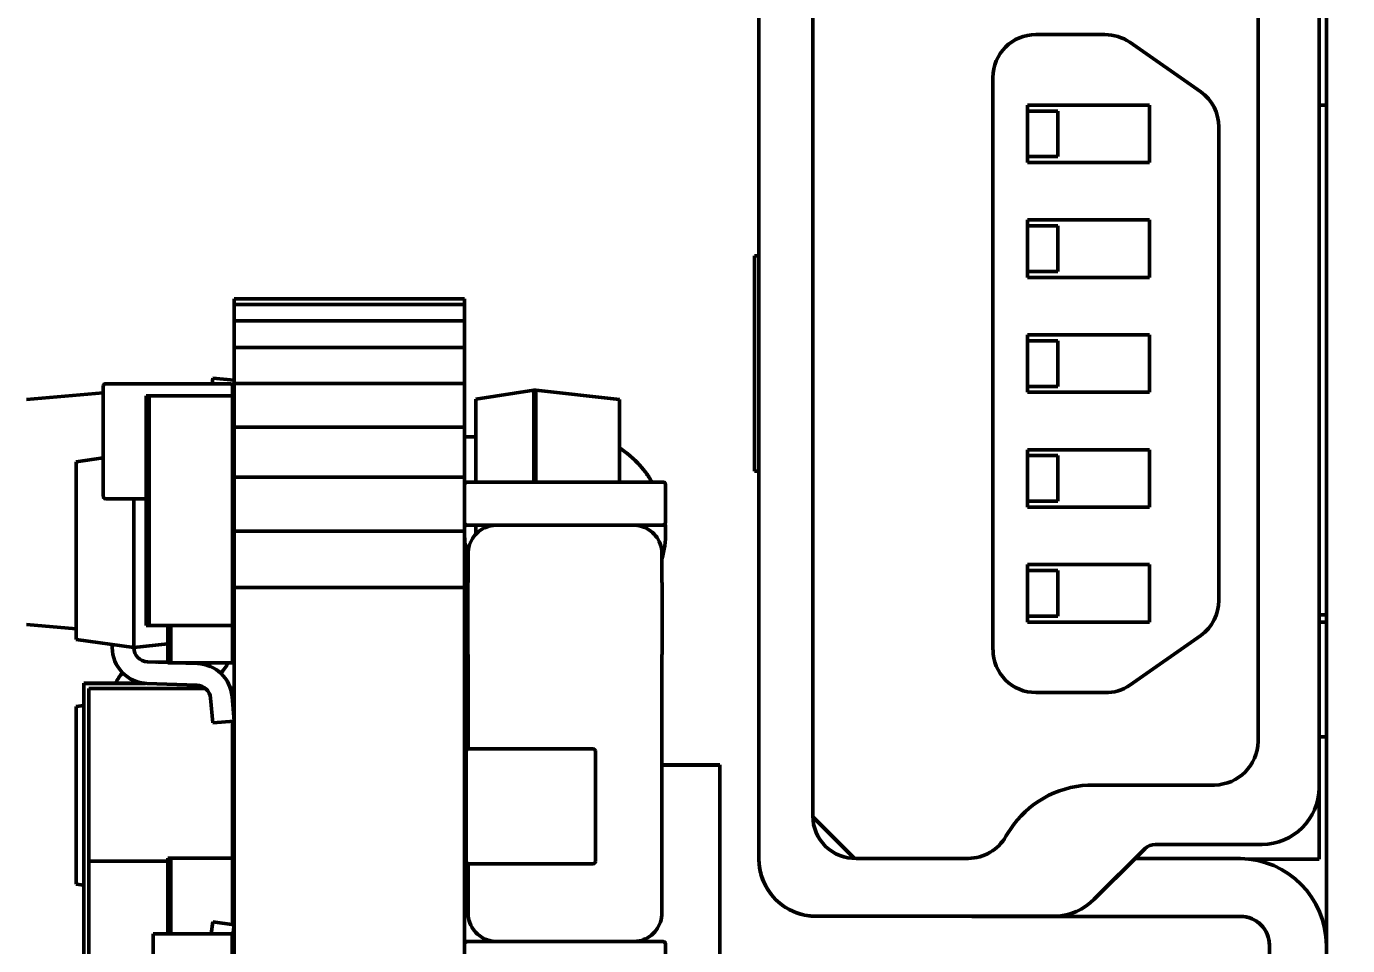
# Model space of a CAD drawing. Header units: millimetres. Extents: x 3118 to 4801, y 919 to 1849.
# Drawn here: x 3443.81 to 3453.01, y 1631.02 to 1637.43 of the extents above; entities that cross this region are included whole.
import ezdxf

# ---------------------------------------------------------------- set-up
doc = ezdxf.new("R2010")
doc.units = ezdxf.units.MM
doc.header["$LTSCALE"] = 1.8
doc.layers.add('외형선(ISO)', color=7, linetype='Continuous', lineweight=50)
doc.layers.add('치수(ISO)', color=7, linetype='Continuous', lineweight=25)
doc.styles.add('레이블 문자 (JIS)', font='')
doc.styles.get('레이블 문자 (JIS)').set_extended_font_data('Gulim')
doc.dimstyles.new('복사 대상기본값 (JIS)', dxfattribs={"dimscale": 1.5, "dimtxt": 3, "dimasz": 2, "dimexe": 1, "dimexo": 0.5, "dimgap": 0.8, "dimtad": 1, "dimdsep": 46, "dimtxsty": '레이블 문자 (JIS)', "dimblk": 'Filled-1', "dimcen": 0.09, "dimdle": 10, "dimclrd": 256, "dimclre": 256, "dimclrt": 256, "dimazin": 2, "dimtfac": 0.666667, "dimtmove": 0, "dimatfit": 3, "dimldrblk": 'OPEN', "dimfxl": 1, "dimtolj": 1, "dimtzin": 0, "dimlwd": -1, "dimlwe": -1, "dimarcsym": 0})

# ---------------------------------------------------------------- blocks, each defined once
blk = doc.blocks.new('Filled-1')
at = {"color": 0}
for p, q in [((0, 0), (-1, 0.1)), ((-1, 0.1), (-1, -0.1)), ((-1, 0), (0, 0)), ((-1, -0.1), (0, 0))]:
    blk.add_line(p, q, dxfattribs=at)
at = {"color": 0, "flags": 128}
blk.add_lwpolyline([(-1, -0.1), (0, 0), (-1, 0.1), (-1, -0.1)], dxfattribs=at)
at = {"color": 0}
blk.add_solid([(-1, -0.1), (0, 0), (-1, 0.1), (-1, -0.1)], dxfattribs=at)
blk = doc.blocks.new('*D656')
at = {"layer": 'Defpoints', "color": 0}
for p in [(3533.4595, 1664.3273), (3308.4595, 1639.3273), (3533.4595, 1631.3273)]:
    blk.add_point(p, dxfattribs=at)
at = {"layer": '치수(ISO)'}
for p, q in [((3308.4595, 1640.0773), (3308.4595, 1665.8273)), ((3533.4595, 1632.0773), (3533.4595, 1665.8273)), ((3311.4595, 1664.3273), (3530.4595, 1664.3273))]:
    blk.add_line(p, q, dxfattribs=at)
at = {"layer": '치수(ISO)', "linetype": 'ByBlock', "xscale": 3, "yscale": 3, "zscale": 3, "rotation": 180}
blk.add_blockref('Filled-1', (3308.4595, 1664.3273), dxfattribs=at)
at = {"layer": '치수(ISO)', "linetype": 'ByBlock', "xscale": 3, "yscale": 3, "zscale": 3}
blk.add_blockref('Filled-1', (3533.4595, 1664.3273), dxfattribs=at)
at = {"layer": '치수(ISO)', "insert": (3420.9795, 1682.7067), "char_height": 15, "attachment_point": 2, "style": '레이블 문자 (JIS)'}
blk.add_mtext('\\A1;225', dxfattribs=at)
blk = doc.blocks.new('_Open')
at = {"color": 0, "linetype": 'ByBlock', "lineweight": -2}
for p, q in [((-1, 0.1667), (0, 0)), ((-1, -0.1667), (0, 0)), ((0, 0), (-1, 0))]:
    blk.add_line(p, q, dxfattribs=at)

msp = doc.modelspace()

# ---------------------------------------------------------------- linework, layer by layer
at = {"layer": '외형선(ISO)'}
for p, q in [((3452.8595, 1631.0256), (3452.8595, 1640.5273)), ((3448.9095, 1631.6283), (3448.9095, 1638.5266)), ((3452.8105, 1631.6274), (3452.8105, 1638.5274)), ((3449.2845, 1631.9272), (3449.2845, 1638.2276)), ((3452.8095, 1638.0303), (3452.8095, 1632.1246)), ((3452.3845, 1637.7098), (3452.3845, 1632.4451)), ((3451.3186, 1637.3681), (3450.8363, 1637.3681)), ((3451.9857, 1636.9702), (3451.4914, 1637.3158)), ((3450.5389, 1637.0708), (3450.5389, 1637.0708)), ((3450.5389, 1637.0707), (3450.5389, 1633.0841)), ((3450.7795, 1636.8774), (3451.6295, 1636.8774)), ((3450.7795, 1636.4774), (3450.7795, 1636.8774)), ((3450.7795, 1636.8774), (3451.6295, 1636.8774)), ((3451.6295, 1636.8774), (3451.6295, 1636.4774)), ((3452.8595, 1636.8773), (3452.8105, 1636.8773)), ((3450.9895, 1636.8362), (3450.7795, 1636.8362)), ((3450.9895, 1636.8362), (3450.9895, 1636.5187)), ((3452.1103, 1636.7264), (3452.1103, 1636.7263)), ((3452.1103, 1633.4297), (3452.1103, 1636.7251)), ((3450.9895, 1636.5187), (3450.7795, 1636.5187)), ((3450.9895, 1636.5186), (3450.7795, 1636.5186)), ((3450.9895, 1636.5187), (3450.9895, 1636.5186)), ((3451.6295, 1636.4774), (3450.7795, 1636.4774)), ((3450.7795, 1635.6774), (3450.7795, 1636.0774)), ((3450.7795, 1636.0774), (3451.6295, 1636.0774)), ((3450.7795, 1636.0774), (3451.6295, 1636.0774)), ((3451.6295, 1636.0774), (3451.6295, 1635.6774)), ((3450.9895, 1636.0362), (3450.7795, 1636.0362)), ((3450.9895, 1636.0362), (3450.9895, 1635.7187)), ((3448.9095, 1635.8274), (3448.8795, 1635.8274)), ((3448.8795, 1635.8274), (3448.8795, 1634.3274)), ((3450.9895, 1635.7187), (3450.7795, 1635.7187)), ((3450.9895, 1635.7186), (3450.7795, 1635.7186)), ((3451.6295, 1635.6774), (3450.7795, 1635.6774)), ((3450.9895, 1635.7187), (3450.9895, 1635.7186)), ((3446.8595, 1635.5273), (3445.2569, 1635.5273)), ((3445.2569, 1635.4886), (3445.2569, 1635.5273)), ((3446.8595, 1635.4886), (3446.8595, 1635.5273)), ((3446.8595, 1635.4886), (3445.2569, 1635.4886)), ((3445.2569, 1635.3741), (3445.2569, 1635.4886)), ((3446.8595, 1635.3741), (3446.8595, 1635.4886)), ((3446.8595, 1635.3741), (3445.2569, 1635.3741)), ((3445.2569, 1635.1883), (3445.2569, 1635.3741)), ((3446.8595, 1635.1883), (3446.8595, 1635.3741)), ((3450.7795, 1634.8774), (3450.7795, 1635.2774)), ((3450.7795, 1635.2774), (3451.6295, 1635.2774)), ((3450.7795, 1635.2774), (3451.6295, 1635.2774)), ((3450.9895, 1635.2362), (3450.7795, 1635.2362)), ((3450.9895, 1635.2362), (3450.9895, 1634.9187)), ((3451.6295, 1635.2774), (3451.6295, 1634.8774)), ((3446.8595, 1635.1883), (3445.2569, 1635.1883)), ((3445.2569, 1634.9384), (3445.2569, 1635.1883)), ((3446.8595, 1634.9384), (3446.8595, 1635.1883)), ((3445.1041, 1634.9368), (3445.1075, 1634.975)), ((3445.1074, 1634.9752), (3445.1075, 1634.9752)), ((3445.1074, 1634.9751), (3445.1075, 1634.9751)), ((3445.1075, 1634.9753), (3445.2569, 1634.9622)), ((3445.1075, 1634.9753), (3445.1075, 1634.9752)), ((3445.1075, 1634.9752), (3445.2569, 1634.9621)), ((3445.1075, 1634.9752), (3445.1075, 1634.9751)), ((3445.1075, 1634.9752), (3445.2569, 1634.9622)), ((3445.1075, 1634.9751), (3445.2569, 1634.962)), ((3445.1075, 1634.9751), (3445.1075, 1634.975)), ((3445.1075, 1634.9751), (3445.2569, 1634.9621)), ((3445.1075, 1634.975), (3445.2569, 1634.9619)), ((3445.2569, 1634.9619), (3445.2447, 1634.8226)), ((3445.2569, 1634.9622), (3445.2569, 1634.9621)), ((3445.2569, 1634.9621), (3445.2569, 1634.962)), ((3444.3447, 1634.8747), (3443.8099, 1634.8279)), ((3444.3447, 1634.9208), (3444.3447, 1634.9206)), ((3444.3447, 1634.1525), (3444.3447, 1634.9205)), ((3445.2287, 1634.9368), (3444.3607, 1634.9368)), ((3444.3607, 1634.9368), (3445.2287, 1634.9368)), ((3444.3607, 1634.9368), (3444.3607, 1634.9368)), ((3444.3607, 1634.9366), (3445.2287, 1634.9366)), ((3444.3607, 1634.9365), (3444.3607, 1634.9366)), ((3444.6446, 1634.8537), (3444.6642, 1634.8537)), ((3444.6446, 1634.8532), (3444.6446, 1634.8537)), ((3444.6642, 1634.8532), (3444.6446, 1634.8532)), ((3444.6446, 1634.8532), (3444.6446, 1633.2532)), ((3445.2446, 1634.8538), (3444.6642, 1634.8538)), ((3444.6642, 1634.8538), (3444.6642, 1634.8537)), ((3444.6642, 1634.8531), (3444.6642, 1634.8532)), ((3445.2446, 1634.8531), (3444.6642, 1634.8531)), ((3444.6642, 1633.2531), (3444.6642, 1634.8531)), ((3445.2446, 1634.8537), (3445.225, 1634.8537)), ((3445.225, 1634.8537), (3445.225, 1634.8532)), ((3445.2446, 1634.8532), (3445.225, 1634.8532)), ((3445.2287, 1634.9368), (3445.2287, 1634.9368)), ((3445.2287, 1634.9366), (3445.2287, 1634.9365)), ((3445.2446, 1634.8537), (3445.2446, 1634.8538)), ((3445.2446, 1634.8537), (3445.2446, 1634.8532)), ((3445.2446, 1634.8531), (3445.2446, 1634.8532)), ((3445.2446, 1633.2531), (3445.2446, 1634.8531)), ((3445.2447, 1634.9206), (3445.2447, 1634.9208)), ((3445.2447, 1634.9205), (3445.2447, 1634.1525)), ((3446.8595, 1634.9384), (3445.2569, 1634.9384)), ((3445.2569, 1634.6338), (3445.2569, 1634.9384)), ((3446.8595, 1634.6338), (3446.8595, 1634.9384)), ((3446.9395, 1634.8303), (3447.3424, 1634.8924)), ((3447.3424, 1634.8922), (3446.9395, 1634.8301)), ((3447.3556, 1634.8924), (3447.3424, 1634.8924)), ((3447.3424, 1634.8922), (3447.3424, 1634.8924)), ((3447.3424, 1634.2527), (3447.3424, 1634.8922)), ((3447.3424, 1634.8922), (3447.3556, 1634.8922)), ((3447.3556, 1634.8922), (3447.3556, 1634.8924)), ((3447.3556, 1634.8924), (3447.9395, 1634.828)), ((3447.3556, 1634.2527), (3447.3556, 1634.8922)), ((3447.9395, 1634.8278), (3447.3556, 1634.8922)), ((3450.9895, 1634.9187), (3450.7795, 1634.9187)), ((3450.9895, 1634.9186), (3450.7795, 1634.9186)), ((3451.6295, 1634.8774), (3450.7795, 1634.8774)), ((3450.9895, 1634.9187), (3450.9895, 1634.9186)), ((3446.9395, 1634.8301), (3446.9395, 1634.8303)), ((3446.9395, 1634.2526), (3446.9395, 1634.8301)), ((3447.9395, 1634.828), (3447.9395, 1634.8278)), ((3447.9395, 1634.8278), (3447.9395, 1634.2526)), ((3446.8595, 1634.6338), (3445.2569, 1634.6338)), ((3445.2569, 1634.2863), (3445.2569, 1634.6338)), ((3446.8595, 1634.2863), (3446.8595, 1634.6338)), ((3446.9395, 1634.5676), (3446.8595, 1634.5676)), ((3444.1569, 1634.3941), (3444.3447, 1634.4205)), ((3444.3447, 1634.4201), (3444.1569, 1634.3937)), ((3444.1569, 1634.3937), (3444.1569, 1634.3941)), ((3444.1569, 1633.1562), (3444.1569, 1634.3937)), ((3450.7795, 1634.0774), (3450.7795, 1634.4774)), ((3450.7795, 1634.4774), (3451.6295, 1634.4774)), ((3450.7795, 1634.4774), (3451.6295, 1634.4774)), ((3450.9895, 1634.4362), (3450.7795, 1634.4362)), ((3450.9895, 1634.4362), (3450.9895, 1634.1187)), ((3451.6295, 1634.4774), (3451.6295, 1634.0774)), ((3448.8795, 1634.3274), (3448.9095, 1634.3274)), ((3448.8795, 1634.3273), (3448.8795, 1634.3274)), ((3448.9095, 1634.3273), (3448.8795, 1634.3273)), ((3446.8595, 1634.2863), (3445.2569, 1634.2863)), ((3445.2569, 1633.9093), (3445.2569, 1634.2863)), ((3446.8595, 1633.9093), (3446.8595, 1634.2863)), ((3448.2595, 1634.2325), (3448.2595, 1633.9725)), ((3444.6446, 1634.1365), (3444.3607, 1634.1365)), ((3444.5569, 1634.1365), (3444.5569, 1633.0999)), ((3450.9895, 1634.1187), (3450.7795, 1634.1187)), ((3450.9895, 1634.1186), (3450.7795, 1634.1186)), ((3450.9895, 1634.1187), (3450.9895, 1634.1186)), ((3451.6295, 1634.0774), (3450.7795, 1634.0774)), ((3446.9395, 1633.8903), (3446.9395, 1633.9525)), ((3446.8595, 1633.9093), (3445.2569, 1633.9093)), ((3445.2569, 1633.5172), (3445.2569, 1633.9093)), ((3446.8595, 1633.5172), (3446.8595, 1633.9093)), ((3448.2595, 1633.9013), (3448.2595, 1633.9013)), ((3448.2595, 1633.9007), (3448.2595, 1633.9007)), ((3446.8845, 1633.7525), (3446.8845, 1633.5525)), ((3448.2345, 1633.7525), (3448.2345, 1633.5525)), ((3450.7795, 1633.2774), (3450.7795, 1633.6774)), ((3450.7795, 1633.6774), (3451.6295, 1633.6774)), ((3450.7795, 1633.6774), (3451.6295, 1633.6774)), ((3451.6295, 1633.6774), (3451.6295, 1633.2774)), ((3446.8595, 1633.6171), (3446.8845, 1633.6171)), ((3450.9895, 1633.6362), (3450.7795, 1633.6362)), ((3450.9895, 1633.6362), (3450.9895, 1633.3187)), ((3446.8595, 1633.5172), (3445.2569, 1633.5172)), ((3445.2569, 1628.6373), (3445.2569, 1633.5172)), ((3446.8595, 1628.6373), (3446.8595, 1633.5172)), ((3446.884, 1633.5525), (3446.884, 1633.0525)), ((3448.235, 1633.5525), (3448.235, 1633.0525)), ((3452.1103, 1633.4284), (3452.1103, 1633.4284)), ((3450.9895, 1633.3187), (3450.7795, 1633.3187)), ((3450.9895, 1633.3186), (3450.7795, 1633.3186)), ((3450.9895, 1633.3187), (3450.9895, 1633.3186)), ((3452.8105, 1633.3273), (3452.8595, 1633.3273)), ((3444.1569, 1633.2294), (3443.8099, 1633.2598)), ((3444.6642, 1633.2532), (3444.6446, 1633.2532)), ((3445.2446, 1633.2531), (3444.6642, 1633.2531)), ((3444.7946, 1632.9937), (3444.7946, 1633.2531)), ((3444.8142, 1632.9937), (3444.8142, 1633.2531)), ((3445.2446, 1633.2593), (3445.2569, 1633.2582)), ((3445.2446, 1633.2592), (3445.2569, 1633.2581)), ((3445.2446, 1633.2592), (3445.2569, 1633.2582)), ((3445.2446, 1633.2591), (3445.2569, 1633.258)), ((3445.2446, 1633.2591), (3445.2569, 1633.258)), ((3445.2446, 1633.259), (3445.2569, 1633.2579)), ((3445.2569, 1633.2579), (3445.2446, 1633.1176)), ((3445.2446, 1632.9937), (3445.2446, 1633.2531)), ((3445.2569, 1633.2582), (3445.2569, 1633.2581)), ((3445.2569, 1633.258), (3445.2569, 1633.258)), ((3451.6295, 1633.2774), (3450.7795, 1633.2774)), ((3452.8595, 1633.2773), (3452.8105, 1633.2773)), ((3444.5569, 1633.0999), (3444.1569, 1633.1562)), ((3444.4069, 1633.1), (3444.4069, 1633.121)), ((3444.5569, 1633.0999), (3444.7946, 1633.1249)), ((3446.8595, 1633.1671), (3446.884, 1633.1671)), ((3451.9857, 1633.1846), (3451.4914, 1632.839)), ((3451.4914, 1632.839), (3451.9857, 1633.1846)), ((3451.9857, 1633.1846), (3451.9857, 1633.1846)), ((3446.8845, 1632.3941), (3446.8845, 1633.0525)), ((3448.2345, 1631.2525), (3448.2345, 1633.0525)), ((3450.5389, 1633.0841), (3450.5389, 1633.084)), ((3444.6534, 1633.0004), (3444.7946, 1632.9954)), ((3444.6534, 1633.0003), (3444.7946, 1632.9954)), ((3444.6534, 1633.0002), (3444.7946, 1632.9953)), ((3444.6534, 1633.0002), (3444.7946, 1632.9953)), ((3444.6534, 1633.0001), (3444.7946, 1632.9951)), ((3444.6534, 1633.0001), (3444.7946, 1632.9952)), ((3444.7112, 1632.9983), (3444.7946, 1633.0013)), ((3444.712, 1632.9983), (3444.7946, 1633.0012)), ((3444.713, 1632.9983), (3444.7946, 1633.0011)), ((3444.7138, 1632.9983), (3444.7946, 1633.0011)), ((3444.7147, 1632.9982), (3444.7946, 1633.001)), ((3444.7155, 1632.9982), (3444.7946, 1633.001)), ((3444.7946, 1632.9937), (3444.8142, 1632.9937)), ((3445.2446, 1632.9937), (3444.8142, 1632.9937)), ((3444.8359, 1632.9937), (3445.0015, 1632.9879)), ((3444.8375, 1632.9937), (3445.0015, 1632.988)), ((3444.8394, 1632.9937), (3445.0015, 1632.988)), ((3444.8411, 1632.9937), (3445.0015, 1632.9881)), ((3444.843, 1632.9937), (3445.0015, 1632.9882)), ((3444.8446, 1632.9937), (3445.0015, 1632.9882)), ((3444.2097, 1632.8506), (3444.2097, 1632.8512)), ((3444.6391, 1632.8506), (3444.2097, 1632.8506)), ((3444.2097, 1632.8506), (3444.2097, 1629.3706)), ((3444.2098, 1632.8513), (3444.6319, 1632.8513)), ((3444.2098, 1632.8513), (3444.2098, 1632.8512)), ((3444.9963, 1632.838), (3444.6482, 1632.8502)), ((3451.4914, 1632.839), (3451.4914, 1632.839)), ((3444.2447, 1632.8156), (3444.2447, 1632.8155)), ((3445.0559, 1632.8156), (3444.2447, 1632.8156)), ((3444.2447, 1632.8155), (3444.2447, 1631.6133)), ((3445.0561, 1632.8155), (3444.2447, 1632.8155)), ((3445.1075, 1632.575), (3445.0924, 1632.7468)), ((3445.2447, 1632.8164), (3445.2303, 1632.8164)), ((3445.2304, 1632.8163), (3445.2447, 1632.8163)), ((3445.2306, 1632.8156), (3445.2447, 1632.8156)), ((3445.2447, 1632.8155), (3445.2306, 1632.8155)), ((3445.2419, 1632.7601), (3445.2419, 1632.7601)), ((3445.2419, 1632.7601), (3445.2419, 1632.76)), ((3445.2419, 1632.76), (3445.2419, 1632.76)), ((3445.2419, 1632.76), (3445.2419, 1632.7599)), ((3445.2419, 1632.7599), (3445.2419, 1632.7598)), ((3445.2419, 1632.7598), (3445.2569, 1632.5881)), ((3445.2447, 1632.8164), (3445.2447, 1632.8163)), ((3445.2447, 1632.8163), (3445.2447, 1632.8156)), ((3445.2447, 1632.8156), (3445.2447, 1632.8155)), ((3445.2447, 1632.8155), (3445.2447, 1632.7277)), ((3450.8363, 1632.7867), (3450.8363, 1632.7867)), ((3451.3186, 1632.7867), (3450.8363, 1632.7867)), ((3450.8363, 1632.7867), (3451.3186, 1632.7867)), ((3451.3186, 1632.7867), (3451.3186, 1632.7867)), ((3444.1569, 1632.6901), (3444.2097, 1632.6975)), ((3444.2097, 1632.6972), (3444.1569, 1632.6897)), ((3444.1569, 1632.6897), (3444.1569, 1632.6901)), ((3444.1569, 1631.4522), (3444.1569, 1632.6897)), ((3446.8595, 1632.6676), (3446.8845, 1632.6676)), ((3445.2569, 1632.5881), (3445.1075, 1632.575)), ((3445.2447, 1632.587), (3445.2447, 1631.6133)), ((3445.2569, 1632.5883), (3445.2569, 1632.5883)), ((3445.2569, 1632.5882), (3445.2569, 1632.5882)), ((3452.8595, 1632.4773), (3452.8105, 1632.4773)), ((3446.8717, 1632.3784), (3446.8717, 1632.3782)), ((3446.8717, 1631.6102), (3446.8717, 1632.3782)), ((3446.8877, 1632.3944), (3446.8877, 1632.3945)), ((3447.7557, 1632.3945), (3446.8877, 1632.3945)), ((3447.7557, 1632.3944), (3446.8877, 1632.3944)), ((3446.8877, 1632.3942), (3447.7557, 1632.3942)), ((3446.8877, 1632.3942), (3446.8877, 1632.3942)), ((3447.7557, 1632.3944), (3447.7557, 1632.3945)), ((3447.7557, 1632.3942), (3447.7557, 1632.3942)), ((3447.7717, 1632.3782), (3447.7717, 1632.3784)), ((3447.7717, 1632.3782), (3447.7717, 1631.6102)), ((3448.2345, 1632.2828), (3448.4409, 1632.2827)), ((3448.6382, 1632.282), (3448.2345, 1632.282)), ((3448.6382, 1632.2827), (3448.4409, 1632.2827)), ((3448.6382, 1632.2827), (3448.6382, 1632.282)), ((3448.6382, 1628.6373), (3448.6382, 1632.282)), ((3452.0819, 1632.1424), (3451.2413, 1632.1424)), ((3452.8095, 1632.1246), (3452.8095, 1632.1246)), ((3449.2846, 1631.9222), (3449.5755, 1631.6313)), ((3449.2846, 1631.9221), (3449.5753, 1631.6313)), ((3450.6818, 1631.865), (3450.6293, 1631.786)), ((3452.4117, 1631.7288), (3451.6695, 1631.7288)), ((3451.6695, 1631.7287), (3452.4117, 1631.7287)), ((3444.8142, 1631.6339), (3444.7946, 1631.6338)), ((3444.7946, 1631.6337), (3444.7946, 1631.6338)), ((3444.7946, 1631.6337), (3444.8142, 1631.6337)), ((3444.7946, 1631.1058), (3444.7946, 1631.6337)), ((3445.2446, 1631.6339), (3444.8142, 1631.6339)), ((3444.8142, 1631.6339), (3444.8142, 1631.6339)), ((3444.8142, 1631.6336), (3444.8142, 1631.6337)), ((3445.2446, 1631.6336), (3444.8142, 1631.6336)), ((3444.8142, 1631.1058), (3444.8142, 1631.6336)), ((3445.225, 1631.6337), (3445.225, 1631.6339)), ((3445.2446, 1631.6339), (3445.225, 1631.6339)), ((3445.2446, 1631.6337), (3445.225, 1631.6337)), ((3445.2446, 1631.6337), (3445.2446, 1631.6339)), ((3445.2446, 1631.6339), (3445.2446, 1631.6339)), ((3445.2446, 1631.6336), (3445.2446, 1631.6337)), ((3445.2446, 1631.1711), (3445.2446, 1631.6336)), ((3450.367, 1631.6313), (3449.5872, 1631.6313)), ((3451.5972, 1631.7006), (3451.2435, 1631.347)), ((3451.2435, 1631.3469), (3451.5275, 1631.6309)), ((3451.5275, 1631.6309), (3451.5972, 1631.7006)), ((3451.5275, 1631.6309), (3452.261, 1631.6309)), ((3451.5972, 1631.7006), (3451.5972, 1631.7006)), ((3444.2447, 1630.6076), (3444.2447, 1631.6133)), ((3444.7946, 1631.6133), (3444.2447, 1631.6133)), ((3445.2447, 1631.6133), (3445.2446, 1631.6133)), ((3445.2447, 1631.6133), (3445.2447, 1631.1711)), ((3446.8748, 1631.5418), (3446.8748, 1631.6007)), ((3446.8748, 1631.5418), (3446.8845, 1631.5418)), ((3446.8845, 1631.2525), (3446.8845, 1631.5945)), ((3446.8877, 1631.5942), (3447.7557, 1631.5942)), ((3448.9095, 1631.6274), (3448.9095, 1631.6272)), ((3452.3185, 1631.6274), (3452.8105, 1631.6274)), ((3452.3197, 1631.6273), (3452.8105, 1631.6273)), ((3452.8105, 1631.6274), (3452.8105, 1631.6273)), ((3444.2097, 1631.4447), (3444.1569, 1631.4522)), ((3451.2435, 1631.347), (3451.2435, 1631.3469)), ((3445.0965, 1631.1058), (3445.1083, 1631.1899)), ((3445.1083, 1631.1903), (3445.2569, 1631.1694)), ((3445.1083, 1631.1902), (3445.1083, 1631.1903)), ((3445.1083, 1631.1902), (3445.2569, 1631.1693)), ((3445.1083, 1631.1901), (3445.1083, 1631.1902)), ((3445.1083, 1631.1902), (3445.2569, 1631.1694)), ((3445.1083, 1631.1902), (3445.1083, 1631.1902)), ((3445.1083, 1631.1901), (3445.2569, 1631.1692)), ((3445.1083, 1631.19), (3445.1083, 1631.1901)), ((3445.1083, 1631.19), (3445.2569, 1631.1692)), ((3445.1083, 1631.19), (3445.1083, 1631.19)), ((3445.1083, 1631.19), (3445.2569, 1631.1691)), ((3445.1083, 1631.1899), (3445.1083, 1631.19)), ((3445.1083, 1631.1899), (3445.2569, 1631.169)), ((3445.1083, 1631.1899), (3445.1083, 1631.1899)), ((3445.1083, 1631.1899), (3445.2569, 1631.169)), ((3449.3074, 1631.2284), (3450.973, 1631.2284)), ((3449.4579, 1631.2283), (3450.1395, 1631.2283)), ((3450.1395, 1631.2283), (3450.3371, 1631.2283)), ((3450.3371, 1631.2283), (3450.3371, 1631.2283)), ((3450.39, 1631.2284), (3450.39, 1631.2284)), ((3450.39, 1631.2284), (3450.973, 1631.2284)), ((3450.3914, 1631.2274), (3450.39, 1631.2284)), ((3450.39, 1631.2284), (3450.3914, 1631.2274)), ((3452.261, 1631.2274), (3450.3914, 1631.2274)), ((3450.3914, 1631.2274), (3450.3914, 1631.2274)), ((3450.3914, 1631.2274), (3452.261, 1631.2274)), ((3450.973, 1631.2284), (3450.973, 1631.2284)), ((3450.9886, 1631.2273), (3450.9886, 1631.2274)), ((3451.0389, 1631.2274), (3451.0389, 1631.2273)), ((3452.261, 1631.2273), (3451.0389, 1631.2273)), ((3451.0389, 1631.2273), (3451.2366, 1631.2272)), ((3451.2366, 1631.2272), (3452.261, 1631.2272)), ((3452.261, 1631.2274), (3452.261, 1631.2274)), ((3452.261, 1631.2273), (3452.261, 1631.2272)), ((3452.3438, 1631.2101), (3452.344, 1631.2101)), ((3444.6916, 1631.1058), (3445.2416, 1631.1058)), ((3444.6916, 1631.1054), (3444.6916, 1631.1058)), ((3445.2416, 1631.1054), (3444.6916, 1631.1054)), ((3444.6916, 1631.1054), (3444.6916, 1630.8054)), ((3445.2416, 1631.06), (3445.2569, 1631.169)), ((3445.2416, 1631.1058), (3445.2416, 1631.1054)), ((3445.2416, 1631.1054), (3445.2416, 1630.6054)), ((3445.2446, 1630.8336), (3445.2446, 1631.0816)), ((3445.2447, 1631.0822), (3445.2447, 1630.6076)), ((3445.2569, 1631.1693), (3445.2569, 1631.1693)), ((3445.2569, 1631.1692), (3445.2569, 1631.1692)), ((3445.2569, 1631.169), (3445.2569, 1631.1691)), ((3447.0382, 1631.0526), (3447.0382, 1631.058)), ((3448.2595, 1630.7725), (3448.2595, 1631.0325)), ((3452.4627, 1630.2766), (3452.4627, 1631.0256)), ((3452.8595, 1631.0256), (3452.8595, 1630.2766))]:
    msp.add_line(p, q, dxfattribs=at)
for centre, radius, start, end in [((3450.8362, 1637.0708), 0.2973, 89.97723, 180.02257), ((3451.314, 1637.0411), 0.3271, 57.15693, 89.19951), ((3451.8093, 1636.7264), 0.3009, 359.75459, 54.12434), ((3444.3607, 1634.9208), 0.016, 90, 180), ((3444.3607, 1634.9205), 0.016, 90, 180), ((3445.2287, 1634.9208), 0.016, 0, 90), ((3445.2287, 1634.9205), 0.016, 0, 90), ((3444.3607, 1634.1525), 0.016, 180, 270), ((3445.2287, 1634.1525), 0.016, 354.22246, 0), ((3451.8093, 1633.4284), 0.3009, 305.87566, 0.2457), ((3451.8093, 1633.4284), 0.3009, 305.87566, 0), ((3444.6569, 1633.1), 0.25, 180, 268), ((3444.6569, 1633.1), 0.1, 180.03259, 268), ((3444.6569, 1633.1001), 0.1, 180.06517, 268), ((3444.6569, 1633.1001), 0.1, 180.10318, 268), ((3444.6569, 1633.1002), 0.1, 180.13576, 268), ((3444.6569, 1633.1002), 0.1, 180.17376, 268), ((3444.6569, 1633.1003), 0.1, 180.20634, 268), ((3450.8363, 1633.0841), 0.2973, 179.98569, 270.01431), ((3450.8363, 1633.084), 0.2973, 180, 270.01431), ((3444.6569, 1632.7462), 0.25, 134.95567, 155.14588), ((3444.6569, 1632.7462), 0.25, 134.96643, 155.16263), ((3444.6569, 1632.7463), 0.25, 134.97565, 155.177), ((3444.6569, 1632.7461), 0.25, 134.94645, 155.13151), ((3444.6569, 1632.746), 0.25, 134.92645, 155.10038), ((3444.6569, 1632.7461), 0.25, 134.93568, 155.11475), ((3444.9928, 1632.7383), 0.25, 5, 88), ((3444.9928, 1632.7384), 0.25, 5, 88), ((3444.9928, 1632.7382), 0.25, 5, 88), ((3444.9928, 1632.7381), 0.25, 5, 88), ((3444.9928, 1632.7382), 0.25, 5, 88), ((3444.9928, 1632.7381), 0.25, 5, 88), ((3444.9928, 1633.1079), 0.25, 312.34046, 332.80645), ((3444.9928, 1632.7381), 0.1, 5, 88), ((3451.3306, 1633.0588), 0.2723, 267.46571, 306.17785), ((3451.3306, 1633.0588), 0.2723, 267.46571, 306.17785), ((3446.8877, 1632.3784), 0.016, 89.99999, 179.99999), ((3446.8877, 1632.3782), 0.016, 89.99999, 179.99999), ((3447.7557, 1632.3784), 0.016, 359.99999, 89.99999), ((3447.7557, 1632.3782), 0.016, 359.99999, 89.99999), ((3452.0744, 1632.4525), 0.3102, 271.38055, 358.6201), ((3451.2333, 1631.4557), 0.6868, 89.3322, 143.42187), ((3452.4089, 1632.1293), 0.4006, 270.39493, 359.3152), ((3452.4089, 1632.1294), 0.4006, 270.39493, 359.3152), ((3449.5803, 1631.927), 0.2958, 179.96159, 271.32584), ((3449.5803, 1631.927), 0.2958, 179.9945, 180.9273), ((3450.3628, 1631.9382), 0.3069, 270.78447, 330.2752), ((3451.6706, 1631.619), 0.1098, 90.55532, 131.94913), ((3451.6706, 1631.6189), 0.1098, 90.55532, 131.94913), ((3452.2529, 1631.0243), 0.6066, 0.12353, 89.23666), ((3446.8877, 1631.6102), 0.016, 179.99999, 269.99999), ((3447.7557, 1631.6102), 0.016, 269.99999, 359.99999), ((3449.3085, 1631.6274), 0.3989, 179.86802, 269.84328), ((3449.3085, 1631.6272), 0.3989, 196.26187, 262.47702), ((3450.955, 1631.6374), 0.4094, 272.51031, 314.81124), ((3450.955, 1631.6374), 0.4094, 272.51031, 314.81124), ((3452.2627, 1631.0273), 0.2001, 359.51237, 90.4886), ((3452.2627, 1631.0272), 0.2001, 0, 90.4886), ((3452.2627, 1631.0273), 0.2001, 0, 66.09279), ((3452.2627, 1631.0272), 0.2001, 359.51237, 66.09279)]:
    msp.add_arc(centre, radius, start, end, dxfattribs=at)
for centre, major_axis, start_param, end_param in [((3449.2622, 1631.2283), (0.1957, 0), 0, 1.337715), ((3450.688, 1631.2283), (-0.3509, 0), 5.726637, 6.276408), ((3451.6352, 1631.2273), (-0.6465, 0), 5.886064, 6.283186)]:
    msp.add_ellipse(centre, major_axis=major_axis, ratio=0.00002, start_param=start_param, end_param=end_param, dxfattribs=at)
for points in [[(3446.8595, 1634.5675), (3446.861, 1634.5675), (3446.8942, 1634.5675), (3446.9395, 1634.5675)], [(3446.8623, 1633.9625), (3446.8604, 1633.9419), (3446.8595, 1633.9213), (3446.8595, 1633.9007)], [(3446.8595, 1633.9013), (3446.8595, 1633.9217), (3446.8604, 1633.9422), (3446.8622, 1633.9625)], [(3448.2595, 1633.9007), (3448.2595, 1633.9213), (3448.2586, 1633.9419), (3448.2568, 1633.9625)], [(3448.2568, 1633.9625), (3448.2586, 1633.9422), (3448.2595, 1633.9217), (3448.2595, 1633.9013)], [(3446.8595, 1633.9007), (3446.8595, 1633.9009), (3446.8595, 1633.9011), (3446.8595, 1633.9013)], [(3446.8595, 1633.9007), (3446.8595, 1633.8381), (3446.868, 1633.7756), (3446.8845, 1633.7152)], [(3448.2595, 1633.9013), (3448.2595, 1633.9011), (3448.2595, 1633.9009), (3448.2595, 1633.9007)], [(3446.8845, 1633.6171), (3446.8695, 1633.6171), (3446.8603, 1633.6171), (3446.8595, 1633.6171)], [(3446.8845, 1632.6675), (3446.8695, 1632.6675), (3446.8603, 1632.6675), (3446.8595, 1632.6675)], [(3446.8717, 1632.2175), (3446.8644, 1632.2175), (3446.86, 1632.2175), (3446.8595, 1632.2175)]]:
    msp.add_open_spline(points, degree=3, dxfattribs=at)
for points, knots in [([(3447.9395, 1634.4892), (3447.9582, 1634.4771), (3447.9763, 1634.4641), (3448.0523, 1634.404), (3448.1034, 1634.3482), (3448.1516, 1634.275), (3448.1585, 1634.2639), (3448.165, 1634.2526)], [3.7154267, 3.7154267, 3.7154267, 3.7154267, 3.8107962, 3.8107962, 4.1307962, 4.1307962, 4.1866611, 4.1866611, 4.1866611, 4.1866611]), ([(3448.1646, 1634.2526), (3448.1514, 1634.2754), (3448.1368, 1634.2975), (3448.0764, 1634.3786), (3448.0222, 1634.4313), (3447.9539, 1634.4791), (3447.9468, 1634.4839), (3447.9395, 1634.4886)], [2.097528, 2.097528, 2.097528, 2.097528, 2.2107964, 2.2107964, 2.5307964, 2.5307964, 2.5677586, 2.5677586, 2.5677586, 2.5677586]), ([(3446.8595, 1634.2325), (3446.8595, 1634.2339), (3446.8597, 1634.2352), (3446.8604, 1634.2386), (3446.8611, 1634.2407), (3446.8633, 1634.2444), (3446.8647, 1634.2461), (3446.8678, 1634.2489), (3446.8697, 1634.2501), (3446.8726, 1634.2513), (3446.8736, 1634.2517), (3446.875, 1634.252), (3446.8755, 1634.2521), (3446.8763, 1634.2523), (3446.8766, 1634.2523), (3446.8772, 1634.2524), (3446.8775, 1634.2524), (3446.8778, 1634.2525), (3446.878, 1634.2525), (3446.8782, 1634.2525), (3446.8783, 1634.2525), (3446.8786, 1634.2525), (3446.8787, 1634.2525), (3446.8789, 1634.2525), (3446.8789, 1634.2525), (3446.8792, 1634.2525), (3446.8792, 1634.2525), (3446.8795, 1634.2525), (3446.8796, 1634.2525), (3446.8801, 1634.2525), (3446.8808, 1634.2525), (3446.8847, 1634.2526), (3446.8903, 1634.2526), (3446.916, 1634.2526), (3446.9455, 1634.2526), (3447.0234, 1634.2526), (3447.0725, 1634.2526), (3447.1842, 1634.2526), (3447.2482, 1634.2527), (3447.383, 1634.2527), (3447.4555, 1634.2527), (3447.5998, 1634.2527), (3447.6734, 1634.2527), (3447.8125, 1634.2527), (3447.8797, 1634.2527), (3447.9995, 1634.2526), (3448.0535, 1634.2526), (3448.1418, 1634.2526), (3448.1772, 1634.2526), (3448.214, 1634.2526), (3448.2237, 1634.2526), (3448.2334, 1634.2526), (3448.2358, 1634.2526), (3448.2381, 1634.2525), (3448.2387, 1634.2525), (3448.2393, 1634.2525), (3448.2394, 1634.2525), (3448.2397, 1634.2525), (3448.2397, 1634.2525), (3448.24, 1634.2525), (3448.2401, 1634.2525), (3448.2403, 1634.2525), (3448.2405, 1634.2525), (3448.2409, 1634.2525), (3448.2411, 1634.2525), (3448.2415, 1634.2524), (3448.2417, 1634.2524), (3448.2422, 1634.2524), (3448.2425, 1634.2523), (3448.2432, 1634.2522), (3448.2437, 1634.2521), (3448.2452, 1634.2517), (3448.2463, 1634.2514), (3448.249, 1634.2503), (3448.2506, 1634.2493), (3448.2537, 1634.2468), (3448.2552, 1634.2452), (3448.2575, 1634.2416), (3448.2584, 1634.2396), (3448.2593, 1634.2359), (3448.2595, 1634.2342), (3448.2595, 1634.2325)], [0, 0, 0, 0, 0.000402, 0.000402, 0.0010462, 0.0010462, 0.0016832, 0.0016832, 0.0023204, 0.0023204, 0.0026343, 0.0026343, 0.002778, 0.002778, 0.0028715, 0.0028715, 0.0029686, 0.0029686, 0.0030169, 0.0030169, 0.0030911, 0.0030911, 0.003179, 0.003179, 0.0033361, 0.0033361, 0.0037283, 0.0037283, 0.0049035, 0.0049035, 0.00843, 0.00843, 0.0190385, 0.0190385, 0.0411067, 0.0411067, 0.0627656, 0.0627656, 0.0844342, 0.0844342, 0.1061018, 0.1061018, 0.1277693, 0.1277693, 0.1494369, 0.1494369, 0.1711045, 0.1711045, 0.1927724, 0.1927724, 0.2044097, 0.2044097, 0.2102093, 0.2102093, 0.2130428, 0.2130428, 0.2144228, 0.2144228, 0.2151048, 0.2151048, 0.2153607, 0.2153607, 0.2155272, 0.2155272, 0.2156018, 0.2156018, 0.2156777, 0.2156777, 0.2157649, 0.2157649, 0.2159172, 0.2159172, 0.2162365, 0.2162365, 0.2167995, 0.2167995, 0.2174347, 0.2174347, 0.2180719, 0.2180719, 0.2185781, 0.2185781, 0.2185781, 0.2185781]), ([(3448.2595, 1633.9725), (3448.2595, 1633.9712), (3448.2594, 1633.9699), (3448.2587, 1633.9664), (3448.2579, 1633.9644), (3448.2558, 1633.9607), (3448.2544, 1633.959), (3448.2512, 1633.9562), (3448.2494, 1633.955), (3448.2465, 1633.9538), (3448.2455, 1633.9534), (3448.244, 1633.953), (3448.2435, 1633.9529), (3448.2428, 1633.9528), (3448.2425, 1633.9528), (3448.2419, 1633.9527), (3448.2416, 1633.9526), (3448.2412, 1633.9526), (3448.2411, 1633.9526), (3448.2408, 1633.9526), (3448.2407, 1633.9526), (3448.2405, 1633.9526), (3448.2404, 1633.9526), (3448.2402, 1633.9526), (3448.2401, 1633.9525), (3448.2399, 1633.9525), (3448.2398, 1633.9525), (3448.2396, 1633.9525), (3448.2395, 1633.9525), (3448.2389, 1633.9525), (3448.2383, 1633.9525), (3448.2344, 1633.9525), (3448.2287, 1633.9525), (3448.203, 1633.9525), (3448.1735, 1633.9525), (3448.0956, 1633.9525), (3448.0466, 1633.9525), (3447.9349, 1633.9524), (3447.8709, 1633.9524), (3447.736, 1633.9524), (3447.6635, 1633.9524), (3447.5192, 1633.9524), (3447.4456, 1633.9524), (3447.3066, 1633.9524), (3447.2393, 1633.9524), (3447.1195, 1633.9524), (3447.0655, 1633.9525), (3446.9772, 1633.9525), (3446.9418, 1633.9525), (3446.9051, 1633.9525), (3446.8953, 1633.9525), (3446.8857, 1633.9525), (3446.8833, 1633.9525), (3446.8809, 1633.9525), (3446.8804, 1633.9525), (3446.8798, 1633.9525), (3446.8796, 1633.9525), (3446.8794, 1633.9525), (3446.8793, 1633.9525), (3446.8791, 1633.9525), (3446.879, 1633.9525), (3446.8787, 1633.9526), (3446.8786, 1633.9526), (3446.8781, 1633.9526), (3446.878, 1633.9526), (3446.8776, 1633.9526), (3446.8774, 1633.9527), (3446.8769, 1633.9527), (3446.8766, 1633.9528), (3446.8758, 1633.9529), (3446.8753, 1633.953), (3446.8738, 1633.9533), (3446.8728, 1633.9537), (3446.8701, 1633.9548), (3446.8684, 1633.9558), (3446.8653, 1633.9583), (3446.8639, 1633.9599), (3446.8616, 1633.9635), (3446.8607, 1633.9655), (3446.8597, 1633.9692), (3446.8595, 1633.9709), (3446.8595, 1633.9725)], [0, 0, 0, 0, 0.000402, 0.000402, 0.0010462, 0.0010462, 0.0016832, 0.0016832, 0.0023204, 0.0023204, 0.0026343, 0.0026343, 0.002778, 0.002778, 0.0028715, 0.0028715, 0.0029686, 0.0029686, 0.0030169, 0.0030169, 0.0030911, 0.0030911, 0.003179, 0.003179, 0.0033361, 0.0033361, 0.0037283, 0.0037283, 0.0049035, 0.0049035, 0.00843, 0.00843, 0.0190385, 0.0190385, 0.0411067, 0.0411067, 0.0627656, 0.0627656, 0.0844342, 0.0844342, 0.1061018, 0.1061018, 0.1277693, 0.1277693, 0.1494369, 0.1494369, 0.1711045, 0.1711045, 0.1927724, 0.1927724, 0.2044097, 0.2044097, 0.2102093, 0.2102093, 0.2130428, 0.2130428, 0.2144228, 0.2144228, 0.2151048, 0.2151048, 0.2153607, 0.2153607, 0.2155272, 0.2155272, 0.2156018, 0.2156018, 0.2156777, 0.2156777, 0.2157649, 0.2157649, 0.2159172, 0.2159172, 0.2162365, 0.2162365, 0.2167995, 0.2167995, 0.2174347, 0.2174347, 0.2180719, 0.2180719, 0.2185781, 0.2185781, 0.2185781, 0.2185781]), ([(3446.8845, 1633.7525), (3446.8845, 1633.7742), (3446.8881, 1633.7961), (3446.9018, 1633.8367), (3446.912, 1633.8559), (3446.9376, 1633.8899), (3446.9533, 1633.9049), (3446.9882, 1633.9291), (3447.0079, 1633.9385), (3447.0384, 1633.9474), (3447.0487, 1633.9496), (3447.0643, 1633.9516), (3447.0695, 1633.952), (3447.0756, 1633.9523), (3447.0765, 1633.9524), (3447.0777, 1633.9524), (3447.0781, 1633.9524), (3447.0785, 1633.9525)], [0, 0, 0, 0, 0.00648861, 0.00648861, 0.01285718, 0.01285718, 0.01923005, 0.01923005, 0.02560277, 0.02560277, 0.02875775, 0.02875775, 0.03031884, 0.03031884, 0.03059384, 0.03059384, 0.03071809, 0.03071809, 0.03071809, 0.03071809]), ([(3448.0406, 1633.9525), (3448.0414, 1633.9524), (3448.0423, 1633.9524), (3448.0444, 1633.9523), (3448.0456, 1633.9522), (3448.0502, 1633.952), (3448.0535, 1633.9517), (3448.0668, 1633.9502), (3448.0767, 1633.9483), (3448.1063, 1633.9403), (3448.1256, 1633.9318), (3448.1607, 1633.9091), (3448.177, 1633.8945), (3448.2036, 1633.8614), (3448.2144, 1633.8425), (3448.2293, 1633.8027), (3448.2336, 1633.7814), (3448.2345, 1633.7576), (3448.2345, 1633.7551), (3448.2345, 1633.7525)], [0.17915847, 0.17915847, 0.17915847, 0.17915847, 0.17943728, 0.17943728, 0.17980649, 0.17980649, 0.18080975, 0.18080975, 0.18382366, 0.18382366, 0.1899984, 0.1899984, 0.19637608, 0.19637608, 0.20274861, 0.20274861, 0.20912135, 0.20912135, 0.20988194, 0.20988194, 0.20988194, 0.20988194]), ([(3448.2345, 1633.7152), (3448.2349, 1633.7167), (3448.2353, 1633.7182), (3448.2515, 1633.7786), (3448.2595, 1633.8396), (3448.2595, 1633.9007)], [7.5859192, 7.5859192, 7.5859192, 7.5859192, 7.592389, 7.592389, 7.8539817, 7.8539817, 7.8539817, 7.8539817]), ([(3448.9095, 1631.6272), (3448.9095, 1631.5956), (3448.9135, 1631.5615), (3448.923, 1631.5244), (3448.9242, 1631.5199), (3448.9255, 1631.5155)], [0.10019399, 0.10019399, 0.10019399, 0.10019399, 0.1096857, 0.1096857, 0.11099222, 0.11099222, 0.11099222, 0.11099222]), ([(3448.2345, 1631.2525), (3448.2345, 1631.2309), (3448.2309, 1631.209), (3448.2172, 1631.1684), (3448.207, 1631.1492), (3448.1815, 1631.1152), (3448.1658, 1631.1001), (3448.1308, 1631.076), (3448.1112, 1631.0666), (3448.0807, 1631.0577), (3448.0703, 1631.0555), (3448.0547, 1631.0535), (3448.0495, 1631.053), (3448.0435, 1631.0527), (3448.0426, 1631.0527), (3448.0408, 1631.0526), (3448.0399, 1631.0526), (3448.0387, 1631.0526), (3448.0384, 1631.0526), (3448.0374, 1631.0526), (3448.037, 1631.0526), (3448.0364, 1631.0525), (3448.0362, 1631.0525), (3448.0355, 1631.0525), (3448.0353, 1631.0525), (3448.0343, 1631.0525), (3448.0337, 1631.0525), (3448.0302, 1631.0525), (3448.0257, 1631.0525), (3448.0055, 1631.0525), (3447.9826, 1631.0525), (3447.9239, 1631.0525), (3447.8884, 1631.0525), (3447.8082, 1631.0525), (3447.7626, 1631.0525), (3447.6672, 1631.0525), (3447.6162, 1631.0525), (3447.5153, 1631.0525), (3447.4641, 1631.0525), (3447.3679, 1631.0525), (3447.3217, 1631.0525), (3447.2399, 1631.0525), (3447.2034, 1631.0525), (3447.1444, 1631.0525), (3447.1213, 1631.0525), (3447.0986, 1631.0525), (3447.093, 1631.0525), (3447.0874, 1631.0525), (3447.086, 1631.0525), (3447.0845, 1631.0525), (3447.0842, 1631.0525), (3447.0835, 1631.0525), (3447.0833, 1631.0525), (3447.0827, 1631.0525), (3447.0824, 1631.0526), (3447.0817, 1631.0526), (3447.0815, 1631.0526), (3447.0809, 1631.0526), (3447.0806, 1631.0526), (3447.0798, 1631.0526), (3447.0793, 1631.0526), (3447.0779, 1631.0526), (3447.0769, 1631.0527), (3447.0746, 1631.0528), (3447.0734, 1631.0528), (3447.0689, 1631.0531), (3447.0655, 1631.0534), (3447.0522, 1631.0549), (3447.0423, 1631.0568), (3447.0127, 1631.0647), (3446.9935, 1631.0733), (3446.9583, 1631.096), (3446.9421, 1631.1105), (3446.9154, 1631.1436), (3446.9047, 1631.1626), (3446.8898, 1631.2024), (3446.8855, 1631.2237), (3446.8846, 1631.2475), (3446.8845, 1631.25), (3446.8845, 1631.2525)], [0, 0, 0, 0, 0.0064886, 0.0064886, 0.0128572, 0.0128572, 0.0192301, 0.0192301, 0.0256028, 0.0256028, 0.0287577, 0.0287577, 0.0303188, 0.0303188, 0.0305938, 0.0305938, 0.0308883, 0.0308883, 0.0310497, 0.0310497, 0.0313757, 0.0313757, 0.0316966, 0.0316966, 0.0325455, 0.0325455, 0.0350887, 0.0350887, 0.0427397, 0.0427397, 0.058879, 0.058879, 0.074028, 0.074028, 0.0891712, 0.0891712, 0.10431, 0.10431, 0.1194477, 0.1194477, 0.1345855, 0.1345855, 0.1497242, 0.1497242, 0.1648664, 0.1648664, 0.1723775, 0.1723775, 0.1762369, 0.1762369, 0.1776832, 0.1776832, 0.1782258, 0.1782258, 0.178634, 0.178634, 0.1787903, 0.1787903, 0.1789516, 0.1789516, 0.179113, 0.179113, 0.1794373, 0.1794373, 0.1798065, 0.1798065, 0.1808098, 0.1808098, 0.1838237, 0.1838237, 0.1899984, 0.1899984, 0.1963761, 0.1963761, 0.2027486, 0.2027486, 0.2091213, 0.2091213, 0.2098819, 0.2098819, 0.2098819, 0.2098819]), ([(3449.2562, 1631.2317), (3449.2582, 1631.2314), (3449.2602, 1631.2312), (3449.2769, 1631.2292), (3449.2922, 1631.2284), (3449.3074, 1631.2283)], [0.090538501, 0.090538501, 0.090538501, 0.090538501, 0.091133567, 0.091133567, 0.095584075, 0.095584075, 0.095584075, 0.095584075]), ([(3452.3438, 1631.2102), (3452.3194, 1631.2209), (3452.2891, 1631.2274), (3452.2621, 1631.2274), (3452.2616, 1631.2274), (3452.261, 1631.2274)], [-0.021498706, -0.021498706, -0.021498706, -0.021498706, -0.013571805, -0.013571805, -0.013401732, -0.013401732, -0.013401732, -0.013401732]), ([(3452.3438, 1631.2101), (3452.3435, 1631.2102), (3452.3433, 1631.2103), (3452.3191, 1631.2209), (3452.2889, 1631.2273), (3452.2621, 1631.2273), (3452.2616, 1631.2273), (3452.261, 1631.2273)], [0.031015173, 0.031015173, 0.031015173, 0.031015173, 0.031093808, 0.031093808, 0.038944697, 0.038944697, 0.039114731, 0.039114731, 0.039114731, 0.039114731]), ([(3446.8595, 1631.0325), (3446.8595, 1631.0339), (3446.8597, 1631.0352), (3446.8604, 1631.0386), (3446.8611, 1631.0407), (3446.8633, 1631.0444), (3446.8647, 1631.0461), (3446.8678, 1631.0489), (3446.8697, 1631.0501), (3446.8726, 1631.0513), (3446.8736, 1631.0517), (3446.875, 1631.052), (3446.8755, 1631.0521), (3446.8763, 1631.0523), (3446.8766, 1631.0523), (3446.8772, 1631.0524), (3446.8775, 1631.0524), (3446.8778, 1631.0525), (3446.878, 1631.0525), (3446.8782, 1631.0525), (3446.8783, 1631.0525), (3446.8786, 1631.0525), (3446.8787, 1631.0525), (3446.8789, 1631.0525), (3446.8789, 1631.0525), (3446.8792, 1631.0525), (3446.8792, 1631.0525), (3446.8795, 1631.0525), (3446.8796, 1631.0525), (3446.8801, 1631.0525), (3446.8808, 1631.0525), (3446.8847, 1631.0526), (3446.8903, 1631.0526), (3446.916, 1631.0526), (3446.9455, 1631.0526), (3447.0115, 1631.0526), (3447.0431, 1631.0526), (3447.0785, 1631.0526)], [0, 0, 0, 0, 0.00040204, 0.00040204, 0.00104615, 0.00104615, 0.0016832, 0.0016832, 0.00232042, 0.00232042, 0.00263434, 0.00263434, 0.00277802, 0.00277802, 0.00287148, 0.00287148, 0.00296858, 0.00296858, 0.0030169, 0.0030169, 0.00309112, 0.00309112, 0.00317899, 0.00317899, 0.00333611, 0.00333611, 0.00372829, 0.00372829, 0.00490355, 0.00490355, 0.00842997, 0.00842997, 0.01903854, 0.01903854, 0.04110667, 0.04110667, 0.05605826, 0.05605826, 0.05605826, 0.05605826]), ([(3448.0405, 1631.0526), (3448.061, 1631.0526), (3448.0801, 1631.0526), (3448.1418, 1631.0526), (3448.1772, 1631.0526), (3448.214, 1631.0526), (3448.2237, 1631.0526), (3448.2334, 1631.0526), (3448.2358, 1631.0526), (3448.2381, 1631.0525), (3448.2387, 1631.0525), (3448.2393, 1631.0525), (3448.2394, 1631.0525), (3448.2397, 1631.0525), (3448.2397, 1631.0525), (3448.24, 1631.0525), (3448.2401, 1631.0525), (3448.2403, 1631.0525), (3448.2405, 1631.0525), (3448.2409, 1631.0525), (3448.2411, 1631.0525), (3448.2415, 1631.0524), (3448.2417, 1631.0524), (3448.2422, 1631.0524), (3448.2425, 1631.0523), (3448.2432, 1631.0522), (3448.2437, 1631.0521), (3448.2452, 1631.0517), (3448.2463, 1631.0514), (3448.249, 1631.0503), (3448.2506, 1631.0493), (3448.2537, 1631.0468), (3448.2552, 1631.0452), (3448.2575, 1631.0416), (3448.2584, 1631.0396), (3448.2593, 1631.0359), (3448.2595, 1631.0342), (3448.2595, 1631.0325)], [0.1624808, 0.1624808, 0.1624808, 0.1624808, 0.17110447, 0.17110447, 0.19277238, 0.19277238, 0.20440973, 0.20440973, 0.21020933, 0.21020933, 0.21304277, 0.21304277, 0.21442283, 0.21442283, 0.21510476, 0.21510476, 0.21536074, 0.21536074, 0.21552722, 0.21552722, 0.2156018, 0.2156018, 0.21567773, 0.21567773, 0.21576485, 0.21576485, 0.21591722, 0.21591722, 0.21623645, 0.21623645, 0.21679948, 0.21679948, 0.21743474, 0.21743474, 0.21807194, 0.21807194, 0.21857812, 0.21857812, 0.21857812, 0.21857812])]:
    msp.add_open_spline(points, degree=3, knots=knots, dxfattribs=at)

# ---------------------------------------------------------------- dimensions: what is measured, and where the dimension line sits
at = {"layer": '치수(ISO)'}
dim = msp.add_linear_dim(base=(3533.4595, 1664.3273), p1=(3308.4595, 1639.3273), p2=(3533.4595, 1631.3273), angle=180, dimstyle='복사 대상기본값 (JIS)', override={"dimtxt": 10, "dimgap": 2, "dimtxsty": '레이블 문자 (JIS)', "dimtofl": 0, "dimatfit": 1, "dimldrblk": 'Open'}, dxfattribs=at)
dim.commit()
dim.dimension.update_dxf_attribs({"geometry": '*D656', "text_midpoint": (3420.9795, 1664.3273), "dimtype": 160})

doc.saveas('drawing.dxf')
